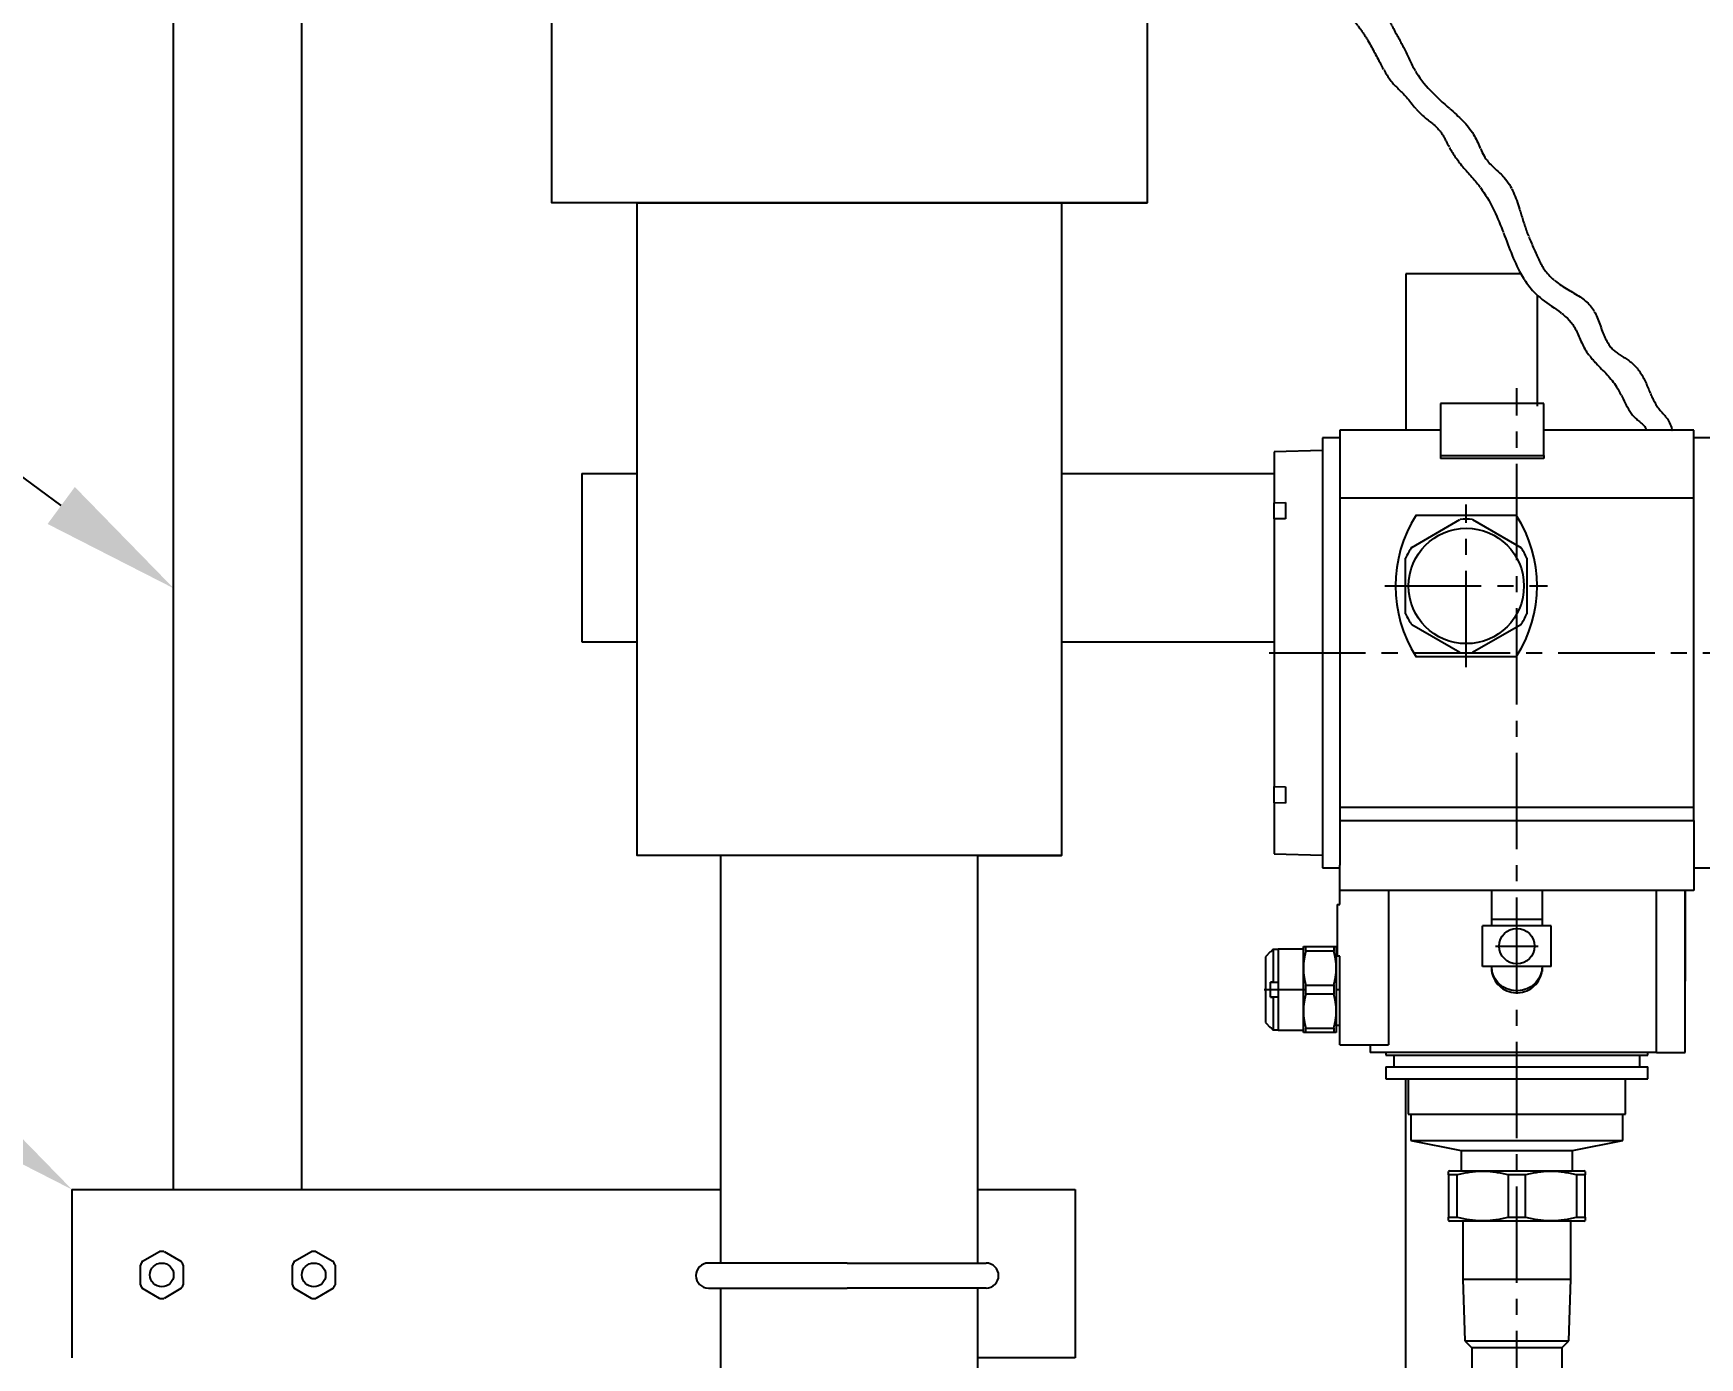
# Model space of a CAD drawing. Header units: millimetres. Extents: x -17263 to -7565, y 1486 to 4446.
# Drawn here: x -14815.4 to -14486, y 2352.8 to 2614.6 of the extents above; entities that cross this region are included whole.
import ezdxf
from ezdxf import colors
from ezdxf.entities.mleader import LeaderData, LeaderLine
from ezdxf.math import Vec2, Vec3

# ---------------------------------------------------------------- set-up
doc = ezdxf.new("R2010")
doc.units = ezdxf.units.MM
doc.linetypes.add('1 PULG', pattern=[10, 10, 0])
doc.linetypes.add('CENTER2', pattern=[28.575, 19.05, -3.175, 3.175, -3.175])
for name, color, linetype in [('Canalización nueva', 6, 'Continuous'), ('Conductor nuevo', 1, '1 PULG'), ('Instrumentos nuevos', 3, '1 PULG'), ('TRMODEL1', 7, 'Continuous')]:
    doc.layers.add(name, color=color, linetype=linetype)
doc.styles.get("Standard").update_dxf_attribs({"font": 'arial.ttf'})

msp = doc.modelspace()

# ---------------------------------------------------------------- linework, layer by layer
for p, q in [((-14612.17, 2581.09), (-14595.29, 2581.09)), ((-14521.38, 2567.07), (-14544.14, 2567.07)), ((-14544.14, 2567.07), (-14544.14, 2536.15)), ((-14518.1, 2540.88), (-14518.1, 2562.79)), ((-14518.1, 2541.45), (-14518.1, 2541.45)), ((-14490.01, 2536.15), (-14496.7, 2536.15)), ((-14707, 2527.56), (-14696.04, 2527.56)), ((-14707, 2527.56), (-14707, 2494.31)), ((-14612.17, 2527.56), (-14570.18, 2527.56)), ((-14707, 2494.31), (-14696.04, 2494.31)), ((-14612.17, 2494.31), (-14570.18, 2494.31)), ((-14679.5, 2371.49), (-14679.5, 2452.04)), ((-14628.7, 2452.04), (-14612.17, 2452.04)), ((-14628.7, 2371.49), (-14628.7, 2452.04)), ((-14544.14, 2298.47), (-14544.14, 2407.94)), ((-14679.5, 2371.49), (-14679.5, 2405.09)), ((-14679.5, 2189.63), (-14679.5, 2366.54)), ((-14679.5, 2212), (-14679.5, 2366.54)), ((-14628.7, 2287.38), (-14628.7, 2366.54)), ((-14531.09, 2354.75), (-14531.09, 2328.6)), ((-14513.28, 2354.75), (-14513.28, 2328.6))]:
    msp.add_line(p, q)
for points in [[(-14712.91, 2618.1), (-14595.29, 2618.1), (-14595.29, 2581.09), (-14712.91, 2581.09)], [(-14696.04, 2581.09), (-14612.17, 2581.09), (-14612.17, 2452.04), (-14696.04, 2452.04)]]:
    msp.add_lwpolyline(points, close=True)
at = {"layer": 'Canalización nueva'}
for p, q in [((-14787.69, 2386.03), (-14787.69, 2623.74)), ((-14762.35, 2386.03), (-14762.35, 2618.1)), ((-14807.79, 2386.03), (-14679.5, 2386.03)), ((-14807.79, 2386.03), (-14807.79, 2352.78)), ((-14807.79, 2386.03), (-14787.69, 2386.03)), ((-14628.7, 2386.03), (-14609.46, 2386.03)), ((-14628.7, 2386.03), (-14609.46, 2386.03)), ((-14628.7, 2386.03), (-14609.46, 2386.03)), ((-14609.46, 2386.03), (-14609.46, 2352.78)), ((-14789.6, 2373.77), (-14786.25, 2371.84)), ((-14759.57, 2373.77), (-14756.21, 2371.84)), ((-14654.53, 2371.49), (-14681.99, 2371.49)), ((-14654.53, 2371.49), (-14627.08, 2371.49)), ((-14681.98, 2366.54), (-14654.53, 2366.54)), ((-14627.09, 2366.54), (-14654.53, 2366.54)), ((-14609.46, 2352.78), (-14628.7, 2352.78))]:
    msp.add_line(p, q, dxfattribs=at)
at = {"layer": 'Canalización nueva', "linetype": 'Continuous'}
for p, q in [((-14793.83, 2371.84), (-14790.48, 2373.77)), ((-14763.8, 2371.84), (-14760.44, 2373.77)), ((-14794.27, 2367.2), (-14794.27, 2371.08)), ((-14794.27, 2367.2), (-14794.27, 2371.08)), ((-14785.81, 2371.08), (-14785.81, 2367.2)), ((-14785.81, 2371.08), (-14785.81, 2367.2)), ((-14764.23, 2367.2), (-14764.23, 2371.08)), ((-14764.23, 2367.2), (-14764.23, 2371.08)), ((-14755.77, 2371.08), (-14755.77, 2367.2)), ((-14755.77, 2371.08), (-14755.77, 2367.2)), ((-14790.48, 2364.51), (-14793.83, 2366.45)), ((-14790.48, 2364.51), (-14793.83, 2366.45)), ((-14786.25, 2366.45), (-14789.6, 2364.51)), ((-14786.25, 2366.45), (-14789.6, 2364.51)), ((-14760.44, 2364.51), (-14763.8, 2366.45)), ((-14760.44, 2364.51), (-14763.8, 2366.45)), ((-14756.21, 2366.45), (-14759.57, 2364.51)), ((-14756.21, 2366.45), (-14759.57, 2364.51))]:
    msp.add_line(p, q, dxfattribs=at)
at = {"layer": 'Canalización nueva'}
for centre in [(-14790.04, 2369.14), (-14760, 2369.14)]:
    msp.add_circle(centre, 2.35, dxfattribs=at)
at = {"layer": 'Canalización nueva', "linetype": 'Continuous'}
for centre, start, end in [((-14790.04, 2369.14), 144.62, 155.38), ((-14790.04, 2369.14), 84.62, 95.38), ((-14790.04, 2369.14), 24.62, 35.38), ((-14760, 2369.14), 144.62, 155.38), ((-14760, 2369.14), 84.62, 95.38), ((-14760, 2369.14), 24.62, 35.38), ((-14790.04, 2369.14), 204.62, 215.38), ((-14790.04, 2369.14), 324.62, 335.38), ((-14760, 2369.14), 204.62, 215.38), ((-14760, 2369.14), 324.62, 335.38), ((-14790.04, 2369.14), 264.62, 275.38), ((-14760, 2369.14), 264.62, 275.38)]:
    msp.add_arc(centre, 4.65, start, end, dxfattribs=at)
at = {"layer": 'Canalización nueva'}
for centre, start, end in [((-14681.98, 2369.02), 90.0001, 270.0001), ((-14627.09, 2369.02), 270, 90)]:
    msp.add_arc(centre, 2.47, start, end, dxfattribs=at)
at = {"layer": 'Conductor nuevo'}
for points, knots in [([(-14614.88, 2717.14), (-14614.93, 2715.56), (-14615.08, 2711.61), (-14613.86, 2706.65), (-14611.84, 2700.74), (-14610.9, 2694.53), (-14606.88, 2689.46), (-14605.11, 2684.35), (-14601.04, 2681.37), (-14599.89, 2675.9), (-14595.15, 2673.35), (-14589.37, 2670.25), (-14587.18, 2662.89), (-14583.12, 2657.78), (-14580.92, 2652.99), (-14576.59, 2649.13), (-14572.6, 2643.34), (-14567.37, 2637.01), (-14564.39, 2630.33), (-14560.84, 2624.44), (-14556.72, 2620.17), (-14553.81, 2616.5), (-14551.27, 2612.77), (-14549.32, 2608.86), (-14547.13, 2604.94), (-14543.79, 2602.04), (-14541.35, 2598.31), (-14537.55, 2596.07), (-14535.72, 2592.28), (-14533.37, 2588.52), (-14528.57, 2583.79), (-14525.04, 2576.29), (-14522.5, 2568.38), (-14517.81, 2561.58), (-14510.99, 2558.64), (-14509.31, 2552.57), (-14505.9, 2548.58), (-14501.83, 2544.91), (-14500.09, 2538.91), (-14496.54, 2536.92), (-14496.7, 2536.15)], [0, 0, 0, 0, 4.734869, 11.811798, 15.110012, 23.543638, 30.119477, 34.137818, 39.471111, 44.206444, 50.526895, 55.100366, 63.682406, 71.747315, 74.831124, 79.284393, 88.874625, 95.943997, 103.764644, 110.750643, 116.473788, 121.627262, 124.576968, 130.148755, 134.720853, 137.905505, 143.477208, 147.971255, 150.796999, 155.7821, 161.305633, 170.819605, 180.219363, 186.210177, 195.147803, 200.505654, 204.141066, 210.660172, 218.15994, 221.990554, 221.990554, 221.990554, 221.990554]), ([(-14608.18, 2716.77), (-14608.19, 2715.58), (-14608.24, 2712.45), (-14607.85, 2708.24), (-14606.7, 2704.62), (-14606.63, 2701.28), (-14604.14, 2698.62), (-14603.54, 2694.98), (-14601.95, 2692.6), (-14600.75, 2690.21), (-14598.31, 2689.06), (-14597.44, 2686.65), (-14596.53, 2684.77), (-14596.26, 2682.75), (-14594.63, 2680.88), (-14593.5, 2678.53), (-14591.3, 2678.13), (-14589.38, 2677.53), (-14588.43, 2675.92), (-14586.68, 2675.23), (-14585.95, 2673.2), (-14583.95, 2670.71), (-14582.29, 2667.85), (-14580.14, 2664.98), (-14579.02, 2662.46), (-14577.61, 2660.38), (-14574.54, 2657.61), (-14571.16, 2651.11), (-14565.51, 2645.24), (-14562.38, 2639.16), (-14559.17, 2635.84), (-14557.64, 2630.58), (-14555.29, 2626.3), (-14552.01, 2623.45), (-14550.85, 2620.86), (-14548.15, 2618.8), (-14546.59, 2615.41), (-14544.56, 2612.07), (-14541.86, 2605.5), (-14536.32, 2600.42), (-14530.42, 2595.34), (-14528.78, 2589.38), (-14523.72, 2585.95), (-14521.84, 2580.67), (-14520.36, 2575.5), (-14518.53, 2571.37), (-14516.41, 2566.69), (-14511.96, 2563.8), (-14506.79, 2560.94), (-14505.54, 2555.84), (-14503.45, 2551.75), (-14500.13, 2550.21), (-14497.42, 2547.5), (-14496.05, 2543.88), (-14494.17, 2539.96), (-14491.93, 2538.24), (-14491.52, 2536.2), (-14491.51, 2536.15)], [0, 0, 0, 0, 3.571323, 9.403793, 12.558565, 14.949544, 19.130135, 22.756979, 25.720143, 27.688168, 30.626026, 33.164802, 35.074931, 36.883469, 39.239257, 42.859705, 44.087045, 45.998197, 48.679479, 49.208573, 51.504603, 54.489074, 59.015075, 61.311105, 65.227423, 67.261922, 68.76717, 77.5657, 88.839852, 92.90132, 98.201498, 102.275871, 109.1539, 112.524021, 115.061891, 117.607307, 122.244099, 127.019764, 131.842294, 142.06517, 149.02679, 154.779848, 159.595925, 166.53312, 170.899811, 175.817717, 180.135391, 185.927242, 191.398579, 196.987402, 200.977906, 204.651774, 207.594981, 212.247625, 216.142681, 220.423755, 220.530096, 220.530096, 220.530096, 220.530096])]:
    msp.add_open_spline(points, degree=3, knots=knots, dxfattribs=at)
at = {"layer": 'Instrumentos nuevos', "linetype": 'CENTER2'}
for p, q in [((-14522.18, 2224.72), (-14522.18, 2544.45)), ((-14532.18, 2489.27), (-14532.18, 2521.43)), ((-14548.26, 2505.35), (-14516.1, 2505.35)), ((-14571.14, 2492.15), (-14460.02, 2492.15)), ((-14526.38, 2434.15), (-14517.98, 2434.15)), ((-14572.13, 2425.55), (-14563.88, 2425.55)), ((-14557.95, 2425.55), (-14557.11, 2425.55))]:
    msp.add_line(p, q, dxfattribs=at)
at = {"layer": 'Instrumentos nuevos', "linetype": 'Continuous'}
for p, q in [((-14537.28, 2541.45), (-14537.28, 2531.15)), ((-14516.88, 2541.45), (-14537.28, 2541.45)), ((-14516.88, 2531.15), (-14516.88, 2541.45)), ((-14560.58, 2534.65), (-14560.58, 2449.65)), ((-14557.18, 2534.65), (-14560.58, 2534.65)), ((-14557.18, 2536.15), (-14557.18, 2522.75)), ((-14537.28, 2536.15), (-14557.18, 2536.15)), ((-14487.18, 2536.15), (-14516.88, 2536.15)), ((-14487.18, 2522.75), (-14487.18, 2536.15)), ((-14483.78, 2534.65), (-14487.18, 2534.65)), ((-14560.58, 2532.15), (-14570.18, 2531.9)), ((-14570.18, 2531.9), (-14570.18, 2521.82)), ((-14537.28, 2531.15), (-14516.88, 2531.15)), ((-14537.28, 2531.15), (-14537.28, 2530.57)), ((-14516.88, 2530.57), (-14537.28, 2530.57)), ((-14516.88, 2531.15), (-14516.88, 2530.57)), ((-14570.18, 2521.82), (-14567.91, 2521.86)), ((-14570.18, 2518.6), (-14570.18, 2521.82)), ((-14570.18, 2518.6), (-14570.18, 2521.82)), ((-14567.91, 2521.86), (-14567.91, 2518.64)), ((-14557.18, 2522.75), (-14557.18, 2461.55)), ((-14557.18, 2522.75), (-14487.18, 2522.75)), ((-14487.18, 2461.55), (-14487.18, 2522.75)), ((-14567.91, 2518.64), (-14570.18, 2518.6)), ((-14570.18, 2518.6), (-14570.18, 2465.69)), ((-14542.94, 2512.99), (-14533.42, 2518.49)), ((-14542.08, 2519.35), (-14522.28, 2519.35)), ((-14530.94, 2518.49), (-14521.42, 2512.99)), ((-14530.94, 2518.49), (-14521.42, 2512.99)), ((-14544.18, 2499.85), (-14544.18, 2510.85)), ((-14544.18, 2499.85), (-14544.18, 2510.85)), ((-14520.18, 2510.85), (-14520.18, 2499.85)), ((-14520.18, 2510.85), (-14520.18, 2499.85)), ((-14533.42, 2492.2), (-14542.94, 2497.7)), ((-14533.42, 2492.2), (-14542.94, 2497.7)), ((-14521.42, 2497.7), (-14530.94, 2492.2)), ((-14521.42, 2497.7), (-14530.94, 2492.2)), ((-14522.28, 2491.35), (-14542.08, 2491.35)), ((-14570.18, 2465.69), (-14567.91, 2465.65)), ((-14570.18, 2462.48), (-14570.18, 2465.69)), ((-14567.91, 2465.65), (-14567.91, 2462.43)), ((-14567.91, 2462.43), (-14570.18, 2462.48)), ((-14570.18, 2462.48), (-14570.18, 2452.4)), ((-14557.18, 2461.55), (-14557.18, 2459.01)), ((-14487.18, 2461.55), (-14557.18, 2461.55)), ((-14487.18, 2459.01), (-14487.18, 2461.55)), ((-14557.18, 2459.01), (-14557.18, 2450.15)), ((-14557.18, 2459.01), (-14487.18, 2459.01)), ((-14487.18, 2459.01), (-14487.18, 2450.15)), ((-14570.18, 2452.4), (-14560.58, 2452.15)), ((-14560.58, 2449.65), (-14557.18, 2449.65)), ((-14557.18, 2445.15), (-14557.18, 2450.15)), ((-14487.18, 2450.15), (-14487.18, 2445.15)), ((-14487.18, 2449.65), (-14483.78, 2449.65)), ((-14557.18, 2442.35), (-14557.18, 2445.15)), ((-14527.18, 2445.15), (-14557.18, 2445.15)), ((-14547.58, 2445.15), (-14547.58, 2414.65)), ((-14517.18, 2445.15), (-14527.18, 2445.15)), ((-14527.18, 2445.15), (-14527.18, 2439.45)), ((-14487.18, 2445.15), (-14517.18, 2445.15)), ((-14517.18, 2445.15), (-14517.18, 2439.45)), ((-14494.61, 2413.15), (-14494.61, 2445.15)), ((-14488.88, 2413.15), (-14488.88, 2445.15)), ((-14557.68, 2442.35), (-14557.68, 2432.15)), ((-14557.68, 2442.35), (-14557.18, 2442.35)), ((-14527.18, 2438.15), (-14528.98, 2438.15)), ((-14528.98, 2430.15), (-14528.98, 2438.15)), ((-14527.18, 2439.45), (-14517.18, 2439.45)), ((-14527.18, 2439.45), (-14527.18, 2438.15)), ((-14517.18, 2438.15), (-14527.18, 2438.15)), ((-14517.18, 2439.45), (-14517.18, 2438.15)), ((-14515.38, 2438.15), (-14517.18, 2438.15)), ((-14515.38, 2430.15), (-14515.38, 2438.15)), ((-14570.88, 2433.1), (-14571.88, 2432.05)), ((-14571.88, 2432.05), (-14571.88, 2419.05)), ((-14570.88, 2432.95), (-14570.88, 2433.1)), ((-14570.87, 2432.96), (-14570.88, 2432.95)), ((-14570.85, 2432.98), (-14570.87, 2432.96)), ((-14570.84, 2432.99), (-14570.85, 2432.98)), ((-14570.83, 2433.01), (-14570.84, 2432.99)), ((-14570.81, 2433.02), (-14570.83, 2433.01)), ((-14570.8, 2433.04), (-14570.81, 2433.02)), ((-14570.79, 2433.05), (-14570.8, 2433.04)), ((-14570.77, 2433.07), (-14570.79, 2433.05)), ((-14570.76, 2433.08), (-14570.77, 2433.07)), ((-14570.74, 2433.1), (-14570.76, 2433.08)), ((-14570.73, 2433.11), (-14570.74, 2433.1)), ((-14570.72, 2433.13), (-14570.73, 2433.11)), ((-14570.7, 2433.14), (-14570.72, 2433.13)), ((-14570.69, 2433.16), (-14570.7, 2433.14)), ((-14570.67, 2433.17), (-14570.69, 2433.16)), ((-14570.66, 2433.19), (-14570.67, 2433.17)), ((-14570.64, 2433.21), (-14570.66, 2433.19)), ((-14570.63, 2433.22), (-14570.64, 2433.21)), ((-14570.62, 2433.24), (-14570.63, 2433.22)), ((-14570.6, 2433.25), (-14570.62, 2433.24)), ((-14570.59, 2433.27), (-14570.6, 2433.25)), ((-14570.57, 2433.28), (-14570.59, 2433.27)), ((-14570.56, 2433.3), (-14570.57, 2433.28)), ((-14570.54, 2433.31), (-14570.56, 2433.3)), ((-14570.53, 2433.33), (-14570.54, 2433.31)), ((-14570.51, 2433.34), (-14570.53, 2433.33)), ((-14570.5, 2433.36), (-14570.51, 2433.34)), ((-14570.49, 2433.38), (-14570.5, 2433.36)), ((-14570.47, 2433.39), (-14570.49, 2433.38)), ((-14570.46, 2433.41), (-14570.47, 2433.39)), ((-14570.44, 2433.42), (-14570.46, 2433.41)), ((-14570.43, 2433.44), (-14570.44, 2433.42)), ((-14570.41, 2433.45), (-14570.43, 2433.44)), ((-14570.4, 2433.47), (-14570.41, 2433.45)), ((-14570.38, 2433.49), (-14570.4, 2433.47)), ((-14570.38, 2433.49), (-14570.38, 2427.05)), ((-14569.38, 2433.49), (-14570.38, 2433.49)), ((-14569.38, 2433.55), (-14569.38, 2433.49)), ((-14564.38, 2433.55), (-14569.38, 2433.55)), ((-14569.38, 2433.49), (-14569.38, 2427.05)), ((-14564.38, 2434.05), (-14563.89, 2434.05)), ((-14564.38, 2429.8), (-14564.38, 2434.05)), ((-14564.32, 2431.02), (-14564.33, 2430.93)), ((-14564.33, 2430.93), (-14564.33, 2430.83)), ((-14564.3, 2431.12), (-14564.32, 2431.02)), ((-14564.29, 2431.21), (-14564.3, 2431.12)), ((-14564.28, 2431.3), (-14564.29, 2431.21)), ((-14564.27, 2431.4), (-14564.28, 2431.3)), ((-14564.25, 2431.49), (-14564.27, 2431.4)), ((-14564.24, 2431.59), (-14564.25, 2431.49)), ((-14564.22, 2431.69), (-14564.24, 2431.59)), ((-14564.21, 2431.78), (-14564.22, 2431.69)), ((-14564.19, 2431.88), (-14564.21, 2431.78)), ((-14564.17, 2431.97), (-14564.19, 2431.88)), ((-14564.15, 2432.07), (-14564.17, 2431.97)), ((-14564.13, 2432.17), (-14564.15, 2432.07)), ((-14564.11, 2432.27), (-14564.13, 2432.17)), ((-14564.09, 2432.37), (-14564.11, 2432.27)), ((-14564.07, 2432.46), (-14564.09, 2432.37)), ((-14564.05, 2432.56), (-14564.07, 2432.46)), ((-14564.02, 2432.66), (-14564.05, 2432.56)), ((-14564, 2432.76), (-14564.02, 2432.66)), ((-14563.97, 2432.86), (-14564, 2432.76)), ((-14563.95, 2432.97), (-14563.97, 2432.86)), ((-14563.92, 2433.07), (-14563.95, 2432.97)), ((-14563.89, 2433.17), (-14563.92, 2433.07)), ((-14563.89, 2433.17), (-14563.89, 2434.05)), ((-14563.89, 2434.05), (-14558.37, 2434.05)), ((-14558.37, 2433.17), (-14563.89, 2433.17)), ((-14558.37, 2434.05), (-14558.37, 2433.17)), ((-14558.37, 2434.05), (-14557.88, 2434.05)), ((-14558.35, 2433.07), (-14558.37, 2433.17)), ((-14558.32, 2432.97), (-14558.35, 2433.07)), ((-14558.29, 2432.86), (-14558.32, 2432.97)), ((-14558.27, 2432.76), (-14558.29, 2432.86)), ((-14558.24, 2432.66), (-14558.27, 2432.76)), ((-14558.22, 2432.56), (-14558.24, 2432.66)), ((-14558.19, 2432.46), (-14558.22, 2432.56)), ((-14558.17, 2432.37), (-14558.19, 2432.46)), ((-14558.15, 2432.27), (-14558.17, 2432.37)), ((-14558.13, 2432.17), (-14558.15, 2432.27)), ((-14558.11, 2432.07), (-14558.13, 2432.17)), ((-14558.09, 2431.97), (-14558.11, 2432.07)), ((-14558.08, 2431.88), (-14558.09, 2431.97)), ((-14558.06, 2431.78), (-14558.08, 2431.88)), ((-14558.04, 2431.69), (-14558.06, 2431.78)), ((-14558.03, 2431.59), (-14558.04, 2431.69)), ((-14558.01, 2431.49), (-14558.03, 2431.59)), ((-14558, 2431.4), (-14558.01, 2431.49)), ((-14557.98, 2431.3), (-14558, 2431.4)), ((-14557.97, 2431.21), (-14557.98, 2431.3)), ((-14557.96, 2431.12), (-14557.97, 2431.21)), ((-14557.95, 2431.02), (-14557.96, 2431.12)), ((-14557.94, 2430.93), (-14557.95, 2431.02)), ((-14557.93, 2430.83), (-14557.94, 2430.93)), ((-14557.88, 2434.05), (-14557.88, 2429.8)), ((-14557.68, 2432.55), (-14557.88, 2432.55)), ((-14557.18, 2432.15), (-14557.68, 2432.15)), ((-14557.18, 2414.65), (-14557.18, 2432.15)), ((-14564.37, 2430.27), (-14564.38, 2430.17)), ((-14564.38, 2430.17), (-14564.38, 2430.08)), ((-14564.38, 2430.08), (-14564.38, 2429.99)), ((-14564.38, 2429.99), (-14564.38, 2429.89)), ((-14564.38, 2429.89), (-14564.38, 2429.8)), ((-14564.38, 2429.8), (-14564.38, 2429.7)), ((-14564.38, 2421.3), (-14564.38, 2429.8)), ((-14564.38, 2429.7), (-14564.38, 2429.61)), ((-14564.38, 2429.61), (-14564.38, 2429.51)), ((-14564.38, 2429.51), (-14564.38, 2429.42)), ((-14564.38, 2429.42), (-14564.37, 2429.32)), ((-14564.36, 2430.46), (-14564.37, 2430.36)), ((-14564.37, 2430.36), (-14564.37, 2430.27)), ((-14564.37, 2429.32), (-14564.37, 2429.23)), ((-14564.37, 2429.23), (-14564.36, 2429.14)), ((-14564.35, 2430.64), (-14564.36, 2430.55)), ((-14564.36, 2430.55), (-14564.36, 2430.46)), ((-14564.36, 2429.14), (-14564.36, 2429.04)), ((-14564.36, 2429.04), (-14564.35, 2428.95)), ((-14564.34, 2430.74), (-14564.35, 2430.64)), ((-14564.35, 2428.95), (-14564.34, 2428.85)), ((-14564.33, 2430.83), (-14564.34, 2430.74)), ((-14564.34, 2428.85), (-14564.33, 2428.76)), ((-14564.33, 2428.76), (-14564.33, 2428.67)), ((-14564.33, 2428.67), (-14564.32, 2428.57)), ((-14564.32, 2428.57), (-14564.3, 2428.48)), ((-14564.3, 2428.48), (-14564.29, 2428.38)), ((-14564.29, 2428.38), (-14564.28, 2428.29)), ((-14564.28, 2428.29), (-14564.27, 2428.19)), ((-14564.27, 2428.19), (-14564.25, 2428.1)), ((-14564.25, 2428.1), (-14564.24, 2428)), ((-14564.24, 2428), (-14564.22, 2427.91)), ((-14564.22, 2427.91), (-14564.21, 2427.81)), ((-14564.21, 2427.81), (-14564.19, 2427.71)), ((-14564.19, 2427.71), (-14564.17, 2427.62)), ((-14564.17, 2427.62), (-14564.15, 2427.52)), ((-14558.11, 2427.52), (-14558.09, 2427.62)), ((-14558.09, 2427.62), (-14558.08, 2427.71)), ((-14558.08, 2427.71), (-14558.06, 2427.81)), ((-14558.06, 2427.81), (-14558.04, 2427.91)), ((-14558.04, 2427.91), (-14558.03, 2428)), ((-14558.03, 2428), (-14558.01, 2428.1)), ((-14558.01, 2428.1), (-14558, 2428.19)), ((-14558, 2428.19), (-14557.98, 2428.29)), ((-14557.98, 2428.29), (-14557.97, 2428.38)), ((-14557.97, 2428.38), (-14557.96, 2428.48)), ((-14557.96, 2428.48), (-14557.95, 2428.57)), ((-14557.95, 2428.57), (-14557.94, 2428.67)), ((-14557.94, 2428.67), (-14557.93, 2428.76)), ((-14557.92, 2430.74), (-14557.93, 2430.83)), ((-14557.93, 2428.76), (-14557.92, 2428.85)), ((-14557.92, 2430.64), (-14557.92, 2430.74)), ((-14557.91, 2430.55), (-14557.92, 2430.64)), ((-14557.92, 2428.95), (-14557.91, 2429.04)), ((-14557.92, 2428.85), (-14557.92, 2428.95)), ((-14557.9, 2430.46), (-14557.91, 2430.55)), ((-14557.91, 2429.04), (-14557.9, 2429.14)), ((-14557.9, 2430.36), (-14557.9, 2430.46)), ((-14557.89, 2430.27), (-14557.9, 2430.36)), ((-14557.9, 2429.23), (-14557.89, 2429.32)), ((-14557.9, 2429.14), (-14557.9, 2429.23)), ((-14557.89, 2430.17), (-14557.89, 2430.27)), ((-14557.89, 2430.08), (-14557.89, 2430.17)), ((-14557.88, 2429.99), (-14557.89, 2430.08)), ((-14557.89, 2429.51), (-14557.88, 2429.61)), ((-14557.89, 2429.42), (-14557.89, 2429.51)), ((-14557.89, 2429.32), (-14557.89, 2429.42)), ((-14557.88, 2429.89), (-14557.88, 2429.99)), ((-14557.88, 2429.8), (-14557.88, 2429.89)), ((-14557.88, 2429.8), (-14557.88, 2421.3)), ((-14557.88, 2429.7), (-14557.88, 2429.8)), ((-14557.88, 2429.61), (-14557.88, 2429.7)), ((-14527.18, 2430.15), (-14528.98, 2430.15)), ((-14517.18, 2430.15), (-14527.18, 2430.15)), ((-14527.18, 2430.15), (-14527.18, 2429.76)), ((-14527.16, 2429.71), (-14527.18, 2430.15)), ((-14527.18, 2429.76), (-14527.18, 2429.15)), ((-14527.18, 2429.76), (-14527.16, 2429.33)), ((-14527.14, 2429.15), (-14527.18, 2429.15)), ((-14527.1, 2429.28), (-14527.16, 2429.71)), ((-14527.16, 2429.33), (-14527.1, 2428.9)), ((-14527, 2428.86), (-14527.1, 2429.28)), ((-14527.1, 2428.9), (-14527, 2428.47)), ((-14526.86, 2428.45), (-14527, 2428.86)), ((-14527, 2428.47), (-14526.86, 2428.06)), ((-14526.69, 2428.05), (-14526.86, 2428.45)), ((-14526.86, 2428.06), (-14526.69, 2427.66)), ((-14526.47, 2427.67), (-14526.69, 2428.05)), ((-14526.69, 2427.66), (-14526.47, 2427.28)), ((-14526.23, 2427.31), (-14526.47, 2427.67)), ((-14517.89, 2427.67), (-14518.14, 2427.31)), ((-14517.68, 2428.05), (-14517.89, 2427.67)), ((-14517.89, 2427.28), (-14517.68, 2427.66)), ((-14517.5, 2428.45), (-14517.68, 2428.05)), ((-14517.68, 2427.66), (-14517.5, 2428.06)), ((-14517.36, 2428.86), (-14517.5, 2428.45)), ((-14517.5, 2428.06), (-14517.36, 2428.47)), ((-14517.26, 2429.28), (-14517.36, 2428.86)), ((-14517.36, 2428.47), (-14517.26, 2428.9)), ((-14517.2, 2429.71), (-14517.26, 2429.28)), ((-14517.26, 2428.9), (-14517.2, 2429.33)), ((-14517.18, 2429.15), (-14517.22, 2429.15)), ((-14517.18, 2430.15), (-14517.2, 2429.71)), ((-14517.2, 2429.33), (-14517.18, 2429.76)), ((-14517.18, 2430.15), (-14517.18, 2429.76)), ((-14515.38, 2430.15), (-14517.18, 2430.15)), ((-14517.18, 2429.76), (-14517.18, 2429.15)), ((-14570.38, 2427.05), (-14570.88, 2427.05)), ((-14570.88, 2427.05), (-14570.38, 2427.05)), ((-14570.88, 2424.05), (-14570.88, 2427.05)), ((-14570.38, 2427.05), (-14569.38, 2427.05)), ((-14569.38, 2427.05), (-14569.38, 2424.05)), ((-14564.15, 2427.52), (-14564.13, 2427.42)), ((-14564.13, 2427.42), (-14564.11, 2427.33)), ((-14564.11, 2427.33), (-14564.09, 2427.23)), ((-14564.09, 2427.23), (-14564.07, 2427.13)), ((-14564.07, 2427.13), (-14564.05, 2427.03)), ((-14564.05, 2427.03), (-14564.02, 2426.93)), ((-14564.02, 2426.93), (-14564, 2426.83)), ((-14564, 2426.83), (-14563.97, 2426.73)), ((-14563.97, 2424.36), (-14564, 2424.26)), ((-14563.97, 2426.73), (-14563.95, 2426.63)), ((-14563.95, 2424.47), (-14563.97, 2424.36)), ((-14563.95, 2426.63), (-14563.92, 2426.53)), ((-14563.92, 2424.57), (-14563.95, 2424.47)), ((-14563.92, 2426.53), (-14563.89, 2426.42)), ((-14563.89, 2424.67), (-14563.92, 2424.57)), ((-14563.89, 2424.67), (-14563.89, 2426.42)), ((-14563.89, 2426.42), (-14558.37, 2426.42)), ((-14558.37, 2424.67), (-14563.89, 2424.67)), ((-14558.37, 2426.42), (-14558.35, 2426.53)), ((-14558.37, 2426.42), (-14558.37, 2424.67)), ((-14558.35, 2424.57), (-14558.37, 2424.67)), ((-14558.35, 2426.53), (-14558.32, 2426.63)), ((-14558.32, 2424.47), (-14558.35, 2424.57)), ((-14558.32, 2426.63), (-14558.29, 2426.73)), ((-14558.29, 2424.36), (-14558.32, 2424.47)), ((-14558.29, 2426.73), (-14558.27, 2426.83)), ((-14558.27, 2424.26), (-14558.29, 2424.36)), ((-14558.27, 2426.83), (-14558.24, 2426.93)), ((-14558.24, 2426.93), (-14558.22, 2427.03)), ((-14558.22, 2427.03), (-14558.19, 2427.13)), ((-14558.19, 2427.13), (-14558.17, 2427.23)), ((-14558.17, 2427.23), (-14558.15, 2427.33)), ((-14558.15, 2427.33), (-14558.13, 2427.42)), ((-14558.13, 2427.42), (-14558.11, 2427.52)), ((-14526.47, 2427.28), (-14526.23, 2426.92)), ((-14525.95, 2426.97), (-14526.23, 2427.31)), ((-14526.23, 2426.92), (-14525.95, 2426.58)), ((-14525.64, 2426.66), (-14525.95, 2426.97)), ((-14525.95, 2426.58), (-14525.64, 2426.27)), ((-14525.3, 2426.37), (-14525.64, 2426.66)), ((-14525.64, 2426.27), (-14525.3, 2425.98)), ((-14524.94, 2426.12), (-14525.3, 2426.37)), ((-14525.3, 2425.98), (-14524.94, 2425.73)), ((-14524.55, 2425.89), (-14524.94, 2426.12)), ((-14524.94, 2425.73), (-14524.55, 2425.51)), ((-14524.15, 2425.71), (-14524.55, 2425.89)), ((-14524.55, 2425.51), (-14524.15, 2425.32)), ((-14523.73, 2425.55), (-14524.15, 2425.71)), ((-14524.15, 2425.32), (-14523.73, 2425.16)), ((-14523.3, 2425.44), (-14523.73, 2425.55)), ((-14523.73, 2425.16), (-14523.3, 2425.05)), ((-14522.85, 2425.36), (-14523.3, 2425.44)), ((-14523.3, 2425.05), (-14522.85, 2424.97)), ((-14522.41, 2425.32), (-14522.85, 2425.36)), ((-14522.85, 2424.97), (-14522.41, 2424.93)), ((-14521.96, 2425.32), (-14522.41, 2425.32)), ((-14522.41, 2424.93), (-14521.96, 2424.93)), ((-14521.51, 2425.36), (-14521.96, 2425.32)), ((-14521.96, 2424.93), (-14521.51, 2424.97)), ((-14521.07, 2425.44), (-14521.51, 2425.36)), ((-14521.51, 2424.97), (-14521.07, 2425.05)), ((-14520.64, 2425.55), (-14521.07, 2425.44)), ((-14521.07, 2425.05), (-14520.64, 2425.16)), ((-14520.22, 2425.71), (-14520.64, 2425.55)), ((-14520.64, 2425.16), (-14520.22, 2425.32)), ((-14519.81, 2425.89), (-14520.22, 2425.71)), ((-14520.22, 2425.32), (-14519.81, 2425.51)), ((-14519.43, 2426.12), (-14519.81, 2425.89)), ((-14519.81, 2425.51), (-14519.43, 2425.73)), ((-14519.07, 2426.37), (-14519.43, 2426.12)), ((-14519.43, 2425.73), (-14519.07, 2425.98)), ((-14518.73, 2426.66), (-14519.07, 2426.37)), ((-14519.07, 2425.98), (-14518.73, 2426.27)), ((-14518.42, 2426.97), (-14518.73, 2426.66)), ((-14518.73, 2426.27), (-14518.42, 2426.58)), ((-14518.14, 2427.31), (-14518.42, 2426.97)), ((-14518.42, 2426.58), (-14518.14, 2426.92)), ((-14518.14, 2426.92), (-14517.89, 2427.28)), ((-14570.88, 2424.05), (-14570.38, 2424.05)), ((-14570.38, 2424.05), (-14570.88, 2424.05)), ((-14569.38, 2424.05), (-14570.38, 2424.05)), ((-14570.38, 2424.05), (-14570.38, 2417.61)), ((-14569.38, 2424.05), (-14569.38, 2417.61)), ((-14564.37, 2421.77), (-14564.38, 2421.67)), ((-14564.38, 2421.67), (-14564.38, 2421.58)), ((-14564.38, 2421.58), (-14564.38, 2421.49)), ((-14564.38, 2421.49), (-14564.38, 2421.39)), ((-14564.38, 2421.39), (-14564.38, 2421.3)), ((-14564.38, 2421.3), (-14564.38, 2421.2)), ((-14564.38, 2417.05), (-14564.38, 2421.3)), ((-14564.38, 2421.2), (-14564.38, 2421.11)), ((-14564.38, 2421.11), (-14564.38, 2421.01)), ((-14564.38, 2421.01), (-14564.38, 2420.92)), ((-14564.36, 2421.96), (-14564.37, 2421.86)), ((-14564.37, 2421.86), (-14564.37, 2421.77)), ((-14564.35, 2422.14), (-14564.36, 2422.05)), ((-14564.36, 2422.05), (-14564.36, 2421.96)), ((-14564.34, 2422.24), (-14564.35, 2422.14)), ((-14564.33, 2422.33), (-14564.34, 2422.24)), ((-14564.32, 2422.52), (-14564.33, 2422.43)), ((-14564.33, 2422.43), (-14564.33, 2422.33)), ((-14564.3, 2422.62), (-14564.32, 2422.52)), ((-14564.29, 2422.71), (-14564.3, 2422.62)), ((-14564.28, 2422.8), (-14564.29, 2422.71)), ((-14564.27, 2422.9), (-14564.28, 2422.8)), ((-14564.25, 2422.99), (-14564.27, 2422.9)), ((-14564.24, 2423.09), (-14564.25, 2422.99)), ((-14564.22, 2423.19), (-14564.24, 2423.09)), ((-14564.21, 2423.28), (-14564.22, 2423.19)), ((-14564.19, 2423.38), (-14564.21, 2423.28)), ((-14564.17, 2423.47), (-14564.19, 2423.38)), ((-14564.15, 2423.57), (-14564.17, 2423.47)), ((-14564.13, 2423.67), (-14564.15, 2423.57)), ((-14564.11, 2423.77), (-14564.13, 2423.67)), ((-14564.09, 2423.87), (-14564.11, 2423.77)), ((-14564.07, 2423.96), (-14564.09, 2423.87)), ((-14564.05, 2424.06), (-14564.07, 2423.96)), ((-14564.02, 2424.16), (-14564.05, 2424.06)), ((-14564, 2424.26), (-14564.02, 2424.16)), ((-14558.24, 2424.16), (-14558.27, 2424.26)), ((-14558.22, 2424.06), (-14558.24, 2424.16)), ((-14558.19, 2423.96), (-14558.22, 2424.06)), ((-14558.17, 2423.87), (-14558.19, 2423.96)), ((-14558.15, 2423.77), (-14558.17, 2423.87)), ((-14558.13, 2423.67), (-14558.15, 2423.77)), ((-14558.11, 2423.57), (-14558.13, 2423.67)), ((-14558.09, 2423.47), (-14558.11, 2423.57)), ((-14558.08, 2423.38), (-14558.09, 2423.47)), ((-14558.06, 2423.28), (-14558.08, 2423.38)), ((-14558.04, 2423.19), (-14558.06, 2423.28)), ((-14558.03, 2423.09), (-14558.04, 2423.19)), ((-14558.01, 2422.99), (-14558.03, 2423.09)), ((-14558, 2422.9), (-14558.01, 2422.99)), ((-14557.98, 2422.8), (-14558, 2422.9)), ((-14557.97, 2422.71), (-14557.98, 2422.8)), ((-14557.96, 2422.62), (-14557.97, 2422.71)), ((-14557.95, 2422.52), (-14557.96, 2422.62)), ((-14557.94, 2422.43), (-14557.95, 2422.52)), ((-14557.93, 2422.33), (-14557.94, 2422.43)), ((-14557.92, 2422.24), (-14557.93, 2422.33)), ((-14557.92, 2422.14), (-14557.92, 2422.24)), ((-14557.91, 2422.05), (-14557.92, 2422.14)), ((-14557.9, 2421.96), (-14557.91, 2422.05)), ((-14557.9, 2421.86), (-14557.9, 2421.96)), ((-14557.89, 2421.77), (-14557.9, 2421.86)), ((-14557.89, 2421.67), (-14557.89, 2421.77)), ((-14557.89, 2421.58), (-14557.89, 2421.67)), ((-14557.88, 2421.49), (-14557.89, 2421.58)), ((-14557.89, 2421.01), (-14557.88, 2421.11)), ((-14557.89, 2420.92), (-14557.89, 2421.01)), ((-14557.88, 2421.39), (-14557.88, 2421.49)), ((-14557.88, 2421.3), (-14557.88, 2421.39)), ((-14557.88, 2421.2), (-14557.88, 2421.3)), ((-14557.88, 2421.3), (-14557.88, 2417.05)), ((-14557.88, 2421.11), (-14557.88, 2421.2)), ((-14571.88, 2419.05), (-14570.88, 2417.99)), ((-14570.88, 2418.14), (-14570.87, 2418.13)), ((-14570.88, 2417.99), (-14570.88, 2418.14)), ((-14570.87, 2418.13), (-14570.85, 2418.11)), ((-14570.85, 2418.11), (-14570.84, 2418.1)), ((-14570.84, 2418.1), (-14570.83, 2418.08)), ((-14570.83, 2418.08), (-14570.81, 2418.07)), ((-14570.81, 2418.07), (-14570.8, 2418.05)), ((-14570.8, 2418.05), (-14570.79, 2418.04)), ((-14570.79, 2418.04), (-14570.77, 2418.02)), ((-14570.77, 2418.02), (-14570.76, 2418.01)), ((-14570.76, 2418.01), (-14570.74, 2417.99)), ((-14570.74, 2417.99), (-14570.73, 2417.98)), ((-14570.73, 2417.98), (-14570.72, 2417.96)), ((-14570.72, 2417.96), (-14570.7, 2417.95)), ((-14570.7, 2417.95), (-14570.69, 2417.93)), ((-14570.69, 2417.93), (-14570.67, 2417.92)), ((-14570.67, 2417.92), (-14570.66, 2417.9)), ((-14570.66, 2417.9), (-14570.64, 2417.89)), ((-14570.64, 2417.89), (-14570.63, 2417.87)), ((-14570.63, 2417.87), (-14570.62, 2417.86)), ((-14570.62, 2417.86), (-14570.6, 2417.84)), ((-14570.6, 2417.84), (-14570.59, 2417.83)), ((-14570.59, 2417.83), (-14570.57, 2417.81)), ((-14570.57, 2417.81), (-14570.56, 2417.79)), ((-14570.56, 2417.79), (-14570.54, 2417.78)), ((-14570.54, 2417.78), (-14570.53, 2417.76)), ((-14570.53, 2417.76), (-14570.51, 2417.75)), ((-14570.51, 2417.75), (-14570.5, 2417.73)), ((-14570.5, 2417.73), (-14570.49, 2417.72)), ((-14570.49, 2417.72), (-14570.47, 2417.7)), ((-14570.47, 2417.7), (-14570.46, 2417.69)), ((-14564.38, 2420.92), (-14564.37, 2420.82)), ((-14564.37, 2420.82), (-14564.37, 2420.73)), ((-14564.37, 2420.73), (-14564.36, 2420.64)), ((-14564.36, 2420.64), (-14564.36, 2420.54)), ((-14564.36, 2420.54), (-14564.35, 2420.45)), ((-14564.35, 2420.45), (-14564.34, 2420.35)), ((-14564.34, 2420.35), (-14564.33, 2420.26)), ((-14564.33, 2420.26), (-14564.33, 2420.17)), ((-14564.33, 2420.17), (-14564.32, 2420.07)), ((-14564.32, 2420.07), (-14564.3, 2419.98)), ((-14564.3, 2419.98), (-14564.29, 2419.88)), ((-14564.29, 2419.88), (-14564.28, 2419.79)), ((-14564.28, 2419.79), (-14564.27, 2419.69)), ((-14564.27, 2419.69), (-14564.25, 2419.6)), ((-14564.25, 2419.6), (-14564.24, 2419.5)), ((-14564.24, 2419.5), (-14564.22, 2419.41)), ((-14564.22, 2419.41), (-14564.21, 2419.31)), ((-14564.21, 2419.31), (-14564.19, 2419.21)), ((-14564.19, 2419.21), (-14564.17, 2419.12)), ((-14564.17, 2419.12), (-14564.15, 2419.02)), ((-14564.15, 2419.02), (-14564.13, 2418.92)), ((-14564.13, 2418.92), (-14564.11, 2418.83)), ((-14564.11, 2418.83), (-14564.09, 2418.73)), ((-14564.09, 2418.73), (-14564.07, 2418.63)), ((-14564.07, 2418.63), (-14564.05, 2418.53)), ((-14564.05, 2418.53), (-14564.02, 2418.43)), ((-14564.02, 2418.43), (-14564, 2418.33)), ((-14564, 2418.33), (-14563.97, 2418.23)), ((-14563.97, 2418.23), (-14563.95, 2418.13)), ((-14563.95, 2418.13), (-14563.92, 2418.03)), ((-14563.92, 2418.03), (-14563.89, 2417.92)), ((-14563.89, 2417.92), (-14558.37, 2417.92)), ((-14563.89, 2417.05), (-14563.89, 2417.92)), ((-14558.37, 2417.92), (-14558.35, 2418.03)), ((-14558.37, 2417.92), (-14558.37, 2417.05)), ((-14558.35, 2418.03), (-14558.32, 2418.13)), ((-14558.32, 2418.13), (-14558.29, 2418.23)), ((-14558.29, 2418.23), (-14558.27, 2418.33)), ((-14558.27, 2418.33), (-14558.24, 2418.43)), ((-14558.24, 2418.43), (-14558.22, 2418.53)), ((-14558.22, 2418.53), (-14558.19, 2418.63)), ((-14558.19, 2418.63), (-14558.17, 2418.73)), ((-14558.17, 2418.73), (-14558.15, 2418.83)), ((-14558.15, 2418.83), (-14558.13, 2418.92)), ((-14558.13, 2418.92), (-14558.11, 2419.02)), ((-14558.11, 2419.02), (-14558.09, 2419.12)), ((-14558.09, 2419.12), (-14558.08, 2419.21)), ((-14558.08, 2419.21), (-14558.06, 2419.31)), ((-14558.06, 2419.31), (-14558.04, 2419.41)), ((-14558.04, 2419.41), (-14558.03, 2419.5)), ((-14558.03, 2419.5), (-14558.01, 2419.6)), ((-14558.01, 2419.6), (-14558, 2419.69)), ((-14558, 2419.69), (-14557.98, 2419.79)), ((-14557.98, 2419.79), (-14557.97, 2419.88)), ((-14557.97, 2419.88), (-14557.96, 2419.98)), ((-14557.96, 2419.98), (-14557.95, 2420.07)), ((-14557.95, 2420.07), (-14557.94, 2420.17)), ((-14557.94, 2420.17), (-14557.93, 2420.26)), ((-14557.93, 2420.26), (-14557.92, 2420.35)), ((-14557.92, 2420.45), (-14557.91, 2420.54)), ((-14557.92, 2420.35), (-14557.92, 2420.45)), ((-14557.91, 2420.54), (-14557.9, 2420.64)), ((-14557.9, 2420.73), (-14557.89, 2420.82)), ((-14557.9, 2420.64), (-14557.9, 2420.73)), ((-14557.89, 2420.82), (-14557.89, 2420.92)), ((-14557.88, 2418.55), (-14557.18, 2418.55)), ((-14570.46, 2417.69), (-14570.44, 2417.67)), ((-14570.44, 2417.67), (-14570.43, 2417.65)), ((-14570.43, 2417.65), (-14570.41, 2417.64)), ((-14570.41, 2417.64), (-14570.4, 2417.62)), ((-14570.4, 2417.62), (-14570.38, 2417.61)), ((-14570.38, 2417.61), (-14569.38, 2417.61)), ((-14569.38, 2417.61), (-14569.38, 2417.55)), ((-14569.38, 2417.55), (-14564.38, 2417.55)), ((-14563.89, 2417.05), (-14564.38, 2417.05)), ((-14558.37, 2417.05), (-14563.89, 2417.05)), ((-14557.88, 2417.05), (-14558.37, 2417.05)), ((-14557.18, 2414.65), (-14547.58, 2414.65)), ((-14551.18, 2414.65), (-14551.18, 2413.15)), ((-14494.61, 2413.15), (-14551.18, 2413.15)), ((-14548.08, 2413.15), (-14548.08, 2412.62)), ((-14548.08, 2412.62), (-14496.28, 2412.62)), ((-14546.53, 2412.62), (-14546.53, 2410.28)), ((-14497.84, 2410.28), (-14497.84, 2412.62)), ((-14496.28, 2412.62), (-14496.28, 2413.15)), ((-14494.61, 2413.15), (-14492.88, 2413.15)), ((-14492.88, 2413.15), (-14488.88, 2413.15)), ((-14548.08, 2410.28), (-14496.28, 2410.28)), ((-14548.08, 2410.28), (-14548.08, 2407.94)), ((-14548.08, 2407.94), (-14496.28, 2407.94)), ((-14543.68, 2407.94), (-14543.68, 2400.92)), ((-14500.68, 2400.92), (-14500.68, 2407.94)), ((-14496.28, 2407.94), (-14496.28, 2410.28)), ((-14543.68, 2400.92), (-14500.68, 2400.92)), ((-14543.13, 2400.92), (-14543.13, 2395.75)), ((-14501.23, 2395.75), (-14501.23, 2400.92)), ((-14543.13, 2395.75), (-14501.23, 2395.75)), ((-14543.13, 2395.75), (-14533.18, 2393.75)), ((-14511.18, 2393.75), (-14501.23, 2395.75)), ((-14533.18, 2393.75), (-14511.18, 2393.75)), ((-14533.18, 2393.75), (-14533.18, 2389.75)), ((-14511.18, 2389.75), (-14511.18, 2393.75)), ((-14535.43, 2389.75), (-14535.68, 2389.6)), ((-14535.68, 2388.91), (-14535.68, 2389.6)), ((-14535.68, 2388.91), (-14535.68, 2380.58)), ((-14533.97, 2388.91), (-14535.68, 2388.91)), ((-14535.43, 2389.75), (-14522.18, 2389.75)), ((-14533.66, 2388.99), (-14533.97, 2388.91)), ((-14533.97, 2380.58), (-14533.97, 2388.91)), ((-14533.35, 2389.06), (-14533.66, 2388.99)), ((-14533.05, 2389.13), (-14533.35, 2389.06)), ((-14532.75, 2389.2), (-14533.05, 2389.13)), ((-14532.45, 2389.26), (-14532.75, 2389.2)), ((-14532.16, 2389.31), (-14532.45, 2389.26)), ((-14531.87, 2389.36), (-14532.16, 2389.31)), ((-14531.58, 2389.4), (-14531.87, 2389.36)), ((-14531.3, 2389.44), (-14531.58, 2389.4)), ((-14531.02, 2389.48), (-14531.3, 2389.44)), ((-14530.73, 2389.51), (-14531.02, 2389.48)), ((-14530.45, 2389.54), (-14530.73, 2389.51)), ((-14530.18, 2389.56), (-14530.45, 2389.54)), ((-14529.9, 2389.58), (-14530.18, 2389.56)), ((-14529.62, 2389.59), (-14529.9, 2389.58)), ((-14529.35, 2389.6), (-14529.62, 2389.59)), ((-14529.07, 2389.6), (-14529.35, 2389.6)), ((-14528.79, 2389.6), (-14529.07, 2389.6)), ((-14528.52, 2389.6), (-14528.79, 2389.6)), ((-14528.24, 2389.59), (-14528.52, 2389.6)), ((-14527.97, 2389.58), (-14528.24, 2389.59)), ((-14527.69, 2389.56), (-14527.97, 2389.58)), ((-14527.41, 2389.54), (-14527.69, 2389.56)), ((-14527.13, 2389.51), (-14527.41, 2389.54)), ((-14526.85, 2389.48), (-14527.13, 2389.51)), ((-14526.57, 2389.44), (-14526.85, 2389.48)), ((-14526.28, 2389.4), (-14526.57, 2389.44)), ((-14525.99, 2389.36), (-14526.28, 2389.4)), ((-14525.7, 2389.31), (-14525.99, 2389.36)), ((-14525.41, 2389.26), (-14525.7, 2389.31)), ((-14525.11, 2389.2), (-14525.41, 2389.26)), ((-14524.82, 2389.13), (-14525.11, 2389.2)), ((-14524.51, 2389.06), (-14524.82, 2389.13)), ((-14524.21, 2388.99), (-14524.51, 2389.06)), ((-14523.89, 2388.91), (-14524.21, 2388.99)), ((-14523.89, 2388.91), (-14523.89, 2380.58)), ((-14520.47, 2388.91), (-14523.89, 2388.91)), ((-14522.18, 2389.75), (-14508.93, 2389.75)), ((-14520.16, 2388.99), (-14520.47, 2388.91)), ((-14520.47, 2380.58), (-14520.47, 2388.91)), ((-14519.85, 2389.06), (-14520.16, 2388.99)), ((-14519.55, 2389.13), (-14519.85, 2389.06)), ((-14519.25, 2389.2), (-14519.55, 2389.13)), ((-14518.95, 2389.26), (-14519.25, 2389.2)), ((-14518.66, 2389.31), (-14518.95, 2389.26)), ((-14518.37, 2389.36), (-14518.66, 2389.31)), ((-14518.08, 2389.4), (-14518.37, 2389.36)), ((-14517.8, 2389.44), (-14518.08, 2389.4)), ((-14517.52, 2389.48), (-14517.8, 2389.44)), ((-14517.23, 2389.51), (-14517.52, 2389.48)), ((-14516.95, 2389.54), (-14517.23, 2389.51)), ((-14516.68, 2389.56), (-14516.95, 2389.54)), ((-14516.4, 2389.58), (-14516.68, 2389.56)), ((-14516.12, 2389.59), (-14516.4, 2389.58)), ((-14515.85, 2389.6), (-14516.12, 2389.59)), ((-14515.57, 2389.6), (-14515.85, 2389.6)), ((-14515.29, 2389.6), (-14515.57, 2389.6)), ((-14515.02, 2389.6), (-14515.29, 2389.6)), ((-14514.74, 2389.59), (-14515.02, 2389.6)), ((-14514.47, 2389.58), (-14514.74, 2389.59)), ((-14514.19, 2389.56), (-14514.47, 2389.58)), ((-14513.91, 2389.54), (-14514.19, 2389.56)), ((-14513.63, 2389.51), (-14513.91, 2389.54)), ((-14513.35, 2389.48), (-14513.63, 2389.51)), ((-14513.07, 2389.44), (-14513.35, 2389.48)), ((-14512.78, 2389.4), (-14513.07, 2389.44)), ((-14512.49, 2389.36), (-14512.78, 2389.4)), ((-14512.2, 2389.31), (-14512.49, 2389.36)), ((-14511.91, 2389.26), (-14512.2, 2389.31)), ((-14511.61, 2389.2), (-14511.91, 2389.26)), ((-14511.32, 2389.13), (-14511.61, 2389.2)), ((-14511.01, 2389.06), (-14511.32, 2389.13)), ((-14510.71, 2388.99), (-14511.01, 2389.06)), ((-14510.39, 2388.91), (-14510.71, 2388.99)), ((-14508.68, 2388.91), (-14510.39, 2388.91)), ((-14510.39, 2388.91), (-14510.39, 2380.58)), ((-14508.68, 2389.6), (-14508.93, 2389.75)), ((-14508.68, 2389.6), (-14508.68, 2388.91)), ((-14508.68, 2380.58), (-14508.68, 2388.91)), ((-14535.68, 2380.58), (-14533.97, 2380.58)), ((-14535.68, 2379.89), (-14535.68, 2380.58)), ((-14535.68, 2379.89), (-14535.43, 2379.75)), ((-14508.93, 2379.75), (-14535.43, 2379.75)), ((-14533.97, 2380.58), (-14533.66, 2380.5)), ((-14533.66, 2380.5), (-14533.35, 2380.43)), ((-14533.35, 2380.43), (-14533.05, 2380.36)), ((-14533.05, 2380.36), (-14532.75, 2380.3)), ((-14532.75, 2380.3), (-14532.45, 2380.24)), ((-14532.45, 2380.24), (-14532.16, 2380.18)), ((-14532.16, 2380.18), (-14531.87, 2380.13)), ((-14531.87, 2380.13), (-14531.58, 2380.09)), ((-14531.58, 2380.09), (-14531.3, 2380.05)), ((-14531.3, 2380.05), (-14531.02, 2380.01)), ((-14531.02, 2380.01), (-14530.73, 2379.98)), ((-14530.73, 2379.98), (-14530.45, 2379.96)), ((-14530.45, 2379.96), (-14530.18, 2379.93)), ((-14530.18, 2379.93), (-14529.9, 2379.92)), ((-14529.9, 2379.92), (-14529.62, 2379.9)), ((-14529.62, 2379.9), (-14529.35, 2379.9)), ((-14529.35, 2379.9), (-14529.07, 2379.89)), ((-14529.07, 2379.89), (-14528.79, 2379.89)), ((-14528.79, 2379.89), (-14528.52, 2379.9)), ((-14528.52, 2379.9), (-14528.24, 2379.9)), ((-14528.24, 2379.9), (-14527.97, 2379.92)), ((-14527.97, 2379.92), (-14527.69, 2379.93)), ((-14527.69, 2379.93), (-14527.41, 2379.96)), ((-14527.41, 2379.96), (-14527.13, 2379.98)), ((-14527.13, 2379.98), (-14526.85, 2380.01)), ((-14526.85, 2380.01), (-14526.57, 2380.05)), ((-14526.57, 2380.05), (-14526.28, 2380.09)), ((-14526.28, 2380.09), (-14525.99, 2380.13)), ((-14525.99, 2380.13), (-14525.7, 2380.18)), ((-14525.7, 2380.18), (-14525.41, 2380.24)), ((-14525.41, 2380.24), (-14525.11, 2380.3)), ((-14525.11, 2380.3), (-14524.82, 2380.36)), ((-14524.82, 2380.36), (-14524.51, 2380.43)), ((-14524.51, 2380.43), (-14524.21, 2380.5)), ((-14524.21, 2380.5), (-14523.89, 2380.58)), ((-14523.89, 2380.58), (-14520.47, 2380.58)), ((-14520.47, 2380.58), (-14520.16, 2380.5)), ((-14520.16, 2380.5), (-14519.85, 2380.43)), ((-14519.85, 2380.43), (-14519.55, 2380.36)), ((-14519.55, 2380.36), (-14519.25, 2380.3)), ((-14519.25, 2380.3), (-14518.95, 2380.24)), ((-14518.95, 2380.24), (-14518.66, 2380.18)), ((-14518.66, 2380.18), (-14518.37, 2380.13)), ((-14518.37, 2380.13), (-14518.08, 2380.09)), ((-14518.08, 2380.09), (-14517.8, 2380.05)), ((-14517.8, 2380.05), (-14517.52, 2380.01)), ((-14517.52, 2380.01), (-14517.23, 2379.98)), ((-14517.23, 2379.98), (-14516.95, 2379.96)), ((-14516.95, 2379.96), (-14516.68, 2379.93)), ((-14516.68, 2379.93), (-14516.4, 2379.92)), ((-14516.4, 2379.92), (-14516.12, 2379.9)), ((-14516.12, 2379.9), (-14515.85, 2379.9)), ((-14515.85, 2379.9), (-14515.57, 2379.89)), ((-14515.57, 2379.89), (-14515.29, 2379.89)), ((-14515.29, 2379.89), (-14515.02, 2379.9)), ((-14515.02, 2379.9), (-14514.74, 2379.9)), ((-14514.74, 2379.9), (-14514.47, 2379.92)), ((-14514.47, 2379.92), (-14514.19, 2379.93)), ((-14514.19, 2379.93), (-14513.91, 2379.96)), ((-14513.91, 2379.96), (-14513.63, 2379.98)), ((-14513.63, 2379.98), (-14513.35, 2380.01)), ((-14513.35, 2380.01), (-14513.07, 2380.05)), ((-14513.07, 2380.05), (-14512.78, 2380.09)), ((-14512.78, 2380.09), (-14512.49, 2380.13)), ((-14512.49, 2380.13), (-14512.2, 2380.18)), ((-14512.2, 2380.18), (-14511.91, 2380.24)), ((-14511.91, 2380.24), (-14511.61, 2380.3)), ((-14511.61, 2380.3), (-14511.32, 2380.36)), ((-14511.32, 2380.36), (-14511.01, 2380.43)), ((-14511.01, 2380.43), (-14510.71, 2380.5)), ((-14510.71, 2380.5), (-14510.39, 2380.58)), ((-14510.39, 2380.58), (-14508.68, 2380.58)), ((-14508.93, 2379.75), (-14508.68, 2379.89)), ((-14508.68, 2380.58), (-14508.68, 2379.89))]:
    msp.add_line(p, q, dxfattribs=at)
at = {"layer": 'Instrumentos nuevos'}
msp.add_line((-14488.88, 2445.15), (-14488.88, 2427.25), dxfattribs=at)
at = {"layer": 'Instrumentos nuevos', "linetype": 'Continuous'}
for centre, radius in [((-14532.18, 2505.35), 11.4), ((-14522.18, 2434.15), 3.5)]:
    msp.add_circle(centre, radius, dxfattribs=at)
for centre, radius, start, end in [((-14520.23, 2505.35), 25.95, 147.3539, 212.6461), ((-14532.18, 2505.35), 13.2, 84.62, 95.38), ((-14544.14, 2505.35), 25.95, 327.3539, 32.6461), ((-14532.18, 2505.35), 13.2, 144.62, 155.38), ((-14532.18, 2505.35), 13.2, 24.62, 35.38), ((-14532.18, 2505.35), 13.2, 204.62, 215.38), ((-14532.18, 2505.35), 13.2, 324.62, 335.38), ((-14532.18, 2505.35), 13.2, 264.62, 275.38)]:
    msp.add_arc(centre, radius, start, end, dxfattribs=at)
at = {"layer": 'TRMODEL1', "color": 7, "linetype": 'Continuous'}
for p, q in [((-14532.85, 2379.75), (-14532.85, 2368.3)), ((-14511.51, 2368.3), (-14511.51, 2379.75)), ((-14532.85, 2368.3), (-14522.18, 2368.3)), ((-14532.85, 2368.3), (-14532.47, 2356.13)), ((-14522.18, 2368.3), (-14511.51, 2368.3)), ((-14511.89, 2356.13), (-14511.51, 2368.3)), ((-14532.47, 2356.13), (-14511.89, 2356.13)), ((-14532.47, 2356.13), (-14531.09, 2354.75)), ((-14513.28, 2354.75), (-14511.89, 2356.13)), ((-14522.18, 2354.75), (-14531.09, 2354.75)), ((-14513.28, 2354.75), (-14522.18, 2354.75))]:
    msp.add_line(p, q, dxfattribs=at)

# ---------------------------------------------------------------- leaders
at = {"layer": 'Canalización nueva'}
ml = msp.add_multileader_mtext('Standard', dxfattribs=at)
ml.set_content('\\A1;{\\Fromans|c0;\\W0.85;Caño 1" }', color=256)
ml.set_leader_properties()
ml.build(insert=Vec2(0, 0))
ml.multileader.update_dxf_attribs({"dogleg_length": 0.36, "arrow_head_size": 27.61})
ctx = ml.context
ctx.base_point, ctx.char_height, ctx.arrow_head_size, ctx.landing_gap_size, ctx.plane_origin = Vec3(-14940.24, 2559.75), 15, 27.61, 0.00994, Vec3(-14750.92, 2543.57)
notes = []
notes.append((ctx, [(1, (1, 1, 0), (-14862.15, 2559.75), (-1, 0), 0.36, [(0, [(-14787.69, 2504.89)], 0, [])])]))
ctx.mtext.insert, ctx.mtext.width, ctx.mtext.flow_direction = Vec3(-14940.23, 2567.25), 587.0217, 5
ml = msp.add_multileader_mtext('Standard', dxfattribs=at)
ml.set_content('\\A1;{\\Fromans|c0;\\W0.85;Planchuela laminada\\P25,4x4,7 mm }', color=256)
ml.set_leader_properties()
ml.build(insert=Vec2(0, 0))
ml.multileader.update_dxf_attribs({"dogleg_length": 0.36, "arrow_head_size": 27.61})
ctx = ml.context
ctx.base_point, ctx.char_height, ctx.arrow_head_size, ctx.landing_gap_size, ctx.plane_origin = Vec3(-15078.13, 2440.9), 15, 27.61, 0.00994, Vec3(-14771.02, 2424.71)
notes.append((ctx, [(1, (1, 1, 0), (-14882.25, 2440.9), (-1, 0), 0.36, [(0, [(-14807.79, 2386.03)], 0, [])])]))
ctx.mtext.insert, ctx.mtext.width, ctx.mtext.flow_direction = Vec3(-15078.12, 2449.83), 587.0217, 5
for ctx, leaders in notes:
    for number, flags, end, landing, length, lines in leaders:
        leader = LeaderData()
        leader.index, (leader.has_last_leader_line, leader.has_dogleg_vector, leader.attachment_direction) = number, flags
        leader.last_leader_point, leader.dogleg_vector, leader.dogleg_length = Vec3(end), Vec3(landing), length
        for number, points, colour, breaks in lines:
            line = LeaderLine()
            line.index, line.vertices, line.color, line.breaks = number, Vec3.list(points), colors.encode_raw_color(colour), breaks
            leader.lines.append(line)
        ctx.leaders.append(leader)

doc.saveas('drawing.dxf')
